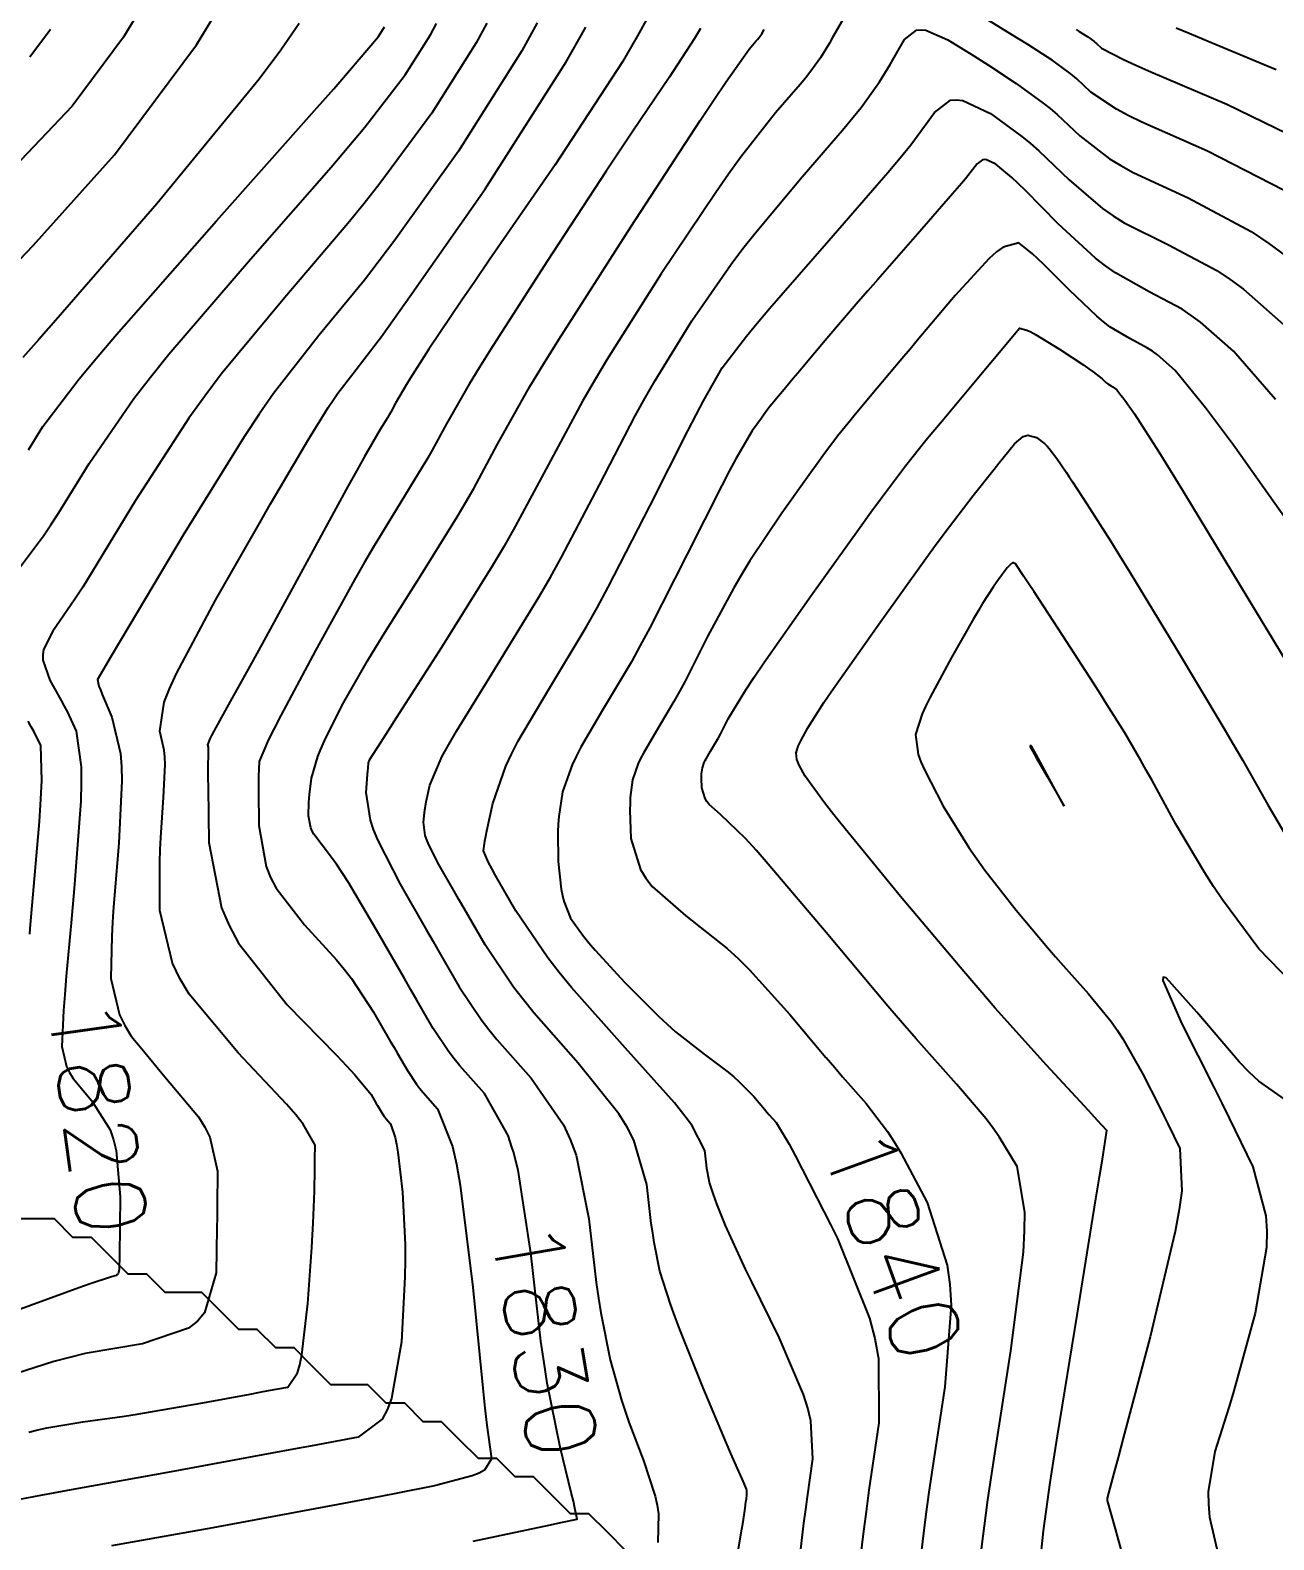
# Model space of a CAD drawing. Header units: metres. Extents: x 837117 to 838477, y 1189012 to 1191015.
# Drawn here: x 838181.6 to 838249, y 1189837.8 to 1189919.7 of the extents above; entities that cross this region are included whole.
import ezdxf

# ---------------------------------------------------------------- set-up
doc = ezdxf.new("R2010")
doc.units = ezdxf.units.M
doc.header["$LTSCALE"] = 0.3
doc.layers.add('COTAS 10', color=1, linetype='Continuous')
doc.layers.add('COTAS INT', color=252, linetype='Continuous')
doc.layers.add('DRENAJE', color=5, linetype='Continuous', lineweight=25)
doc.styles.get("Standard").update_dxf_attribs({"font": 'simplex.shx'})

msp = doc.modelspace()

# ---------------------------------------------------------------- linework, layer by layer
at = {"layer": 'COTAS 10'}
for points, elevation in [([(838206.336, 1189920.06), (838205.749, 1189918.993), (838203.348, 1189915.187), (838200.529, 1189911.36), (838199.68, 1189910.28), (838198.8, 1189909.191), (838195.37, 1189905.187), (838191.922, 1189901.025), (838191.03, 1189899.837), (838190.165, 1189898.634), (838187.269, 1189894.163), (838184.927, 1189890.297), (838184.412, 1189889.476), (838183.955, 1189888.764), (838182.787, 1189887.091), (838182.281, 1189886.095), (838182.241, 1189885.808), (838182.246, 1189885.517), (838182.625, 1189884.426), (838183.25, 1189883.321), (838183.409, 1189883.02), (838183.562, 1189882.722), (838184.063, 1189881.664), (838184.328, 1189879.719), (838184.331, 1189878.861), (838184.305, 1189877.866), (838183.957, 1189873.118), (838183.788, 1189871.271), (838183.522, 1189868.368), (838183.44, 1189867.371), (838183.376, 1189866.511), (838183.283, 1189864.557), (838183.541, 1189863.462), (838183.698, 1189863.145), (838183.892, 1189862.822), (838184.902, 1189861.605), (838185.901, 1189860.041), (838186.088, 1189859.5), (838186.236, 1189858.912), (838186.45, 1189856.397), (838186.406, 1189853.219), (838186.395, 1189852.451), (838186.33, 1189852.226), (838186.29, 1189852.179), (838186.24, 1189852.14), (838185.982, 1189852.054), (838184.822, 1189851.686), (838184.204, 1189851.469), (838183.457, 1189851.202), (838179.688, 1189849.82)], 1820), ([(838187.314, 1189920.436), (838186.627, 1189919.305), (838183.846, 1189915.563), (838180.373, 1189911.915)], 1810), ([(838205.59, 1189837.719), (838209.796, 1189838.612), (838210.342, 1189838.728), (838211.232, 1189838.917), (838211.116, 1189839.52), (838211.029, 1189839.898), (838210.918, 1189840.367), (838210.319, 1189842.822), (838209.615, 1189846.293), (838209.438, 1189847.404), (838209.269, 1189848.578), (838208.723, 1189853.359), (838208.035, 1189857.849), (838207.776, 1189858.841), (838207.695, 1189859.091), (838207.488, 1189859.724), (838206.202, 1189862.005), (838204.878, 1189863.5), (838204.566, 1189863.888), (838204.278, 1189864.263), (838203.433, 1189865.524), (838202.537, 1189867.07), (838202.216, 1189867.625), (838201.864, 1189868.236), (838200.331, 1189870.901), (838198.824, 1189873.444), (838198.488, 1189873.978), (838198.187, 1189874.438), (838197.396, 1189875.483), (838196.943, 1189876.067), (838196.855, 1189876.237), (838196.785, 1189876.409), (838196.666, 1189877.061), (838196.684, 1189877.784), (838196.698, 1189878.002), (838196.717, 1189878.227), (838196.822, 1189879.105), (838197.159, 1189880.277), (838197.325, 1189880.687), (838197.522, 1189881.135), (838198.496, 1189883.063), (838199.868, 1189885.47), (838200.317, 1189886.22), (838200.795, 1189887.006), (838202.772, 1189890.146), (838204.727, 1189893.286), (838205.192, 1189894.072), (838205.624, 1189894.822), (838206.911, 1189897.228), (838208.671, 1189900.355), (838209.402, 1189901.559), (838210.238, 1189902.909), (838214.139, 1189909.008), (838217.917, 1189914.778), (838218.675, 1189915.922), (838219.309, 1189916.869), (838220.562, 1189918.65), (838220.935, 1189919.082), (838221.014, 1189919.178), (838221.083, 1189919.264), (838221.247, 1189919.49), (838221.379, 1189919.714)], 1830), ([(838238.3, 1189919.722), (838238.477, 1189919.612), (838238.942, 1189919.313), (838239.255, 1189919.086), (838239.336, 1189919.02), (838239.415, 1189918.953), (838239.681, 1189918.703), (838240.875, 1189918.081), (838241.54, 1189917.779), (838242.349, 1189917.422), (838246.477, 1189915.665), (838251.097, 1189913.423)], 1830), ([(838250.621, 1189891.831), (838246.832, 1189897.163), (838246.026, 1189898.263), (838245.325, 1189899.199), (838243.672, 1189901.22), (838242.709, 1189902.066), (838242.443, 1189902.262), (838242.177, 1189902.441), (838241.22, 1189902.95), (838240.135, 1189903.597), (838239.789, 1189903.864), (838239.423, 1189904.169), (838237.935, 1189905.587), (838236.531, 1189906.994), (838236.217, 1189907.292), (838235.936, 1189907.55), (838235.193, 1189908.15), (838234.341, 1189907.919), (838233.991, 1189907.653), (838233.592, 1189907.299), (838231.74, 1189905.29), (838229.769, 1189902.95), (838229.295, 1189902.387), (838228.853, 1189901.861), (838227.515, 1189900.269), (838226.494, 1189899.045), (838226.252, 1189898.751), (838226.028, 1189898.477), (838225.364, 1189897.651), (838224.565, 1189896.587), (838224.256, 1189896.163), (838223.908, 1189895.683), (838222.332, 1189893.481), (838220.605, 1189890.892), (838220.162, 1189890.167), (838219.734, 1189889.44), (838218.315, 1189886.786), (838217.087, 1189884.376), (838216.78, 1189883.803), (838216.487, 1189883.27), (838215.546, 1189881.685), (838214.829, 1189880.473), (838214.678, 1189880.176), (838214.546, 1189879.896), (838214.239, 1189879.02), (838214.118, 1189878.065), (838214.103, 1189877.735), (838214.097, 1189877.376), (838214.144, 1189875.84), (838214.664, 1189874.149), (838214.956, 1189873.691), (838215.313, 1189873.238), (838217.136, 1189871.642), (838219.366, 1189869.869), (838219.979, 1189869.304), (838220.59, 1189868.708), (838222.78, 1189866.291), (838224.734, 1189863.961), (838224.739, 1189863.955), (838225.205, 1189863.41), (838225.636, 1189862.91), (838226.918, 1189861.47), (838228.072, 1189859.945), (838228.424, 1189859.39), (838228.79, 1189858.779), (838230.229, 1189856.092), (838231.307, 1189852.696), (838231.446, 1189851.637), (838231.516, 1189850.528), (838231.189, 1189846.092), (838230.475, 1189841.472), (838230.3, 1189840.246), (838230.134, 1189839.043), (838229.617, 1189834.891)], 1840)]:
    msp.add_lwpolyline(points, dxfattribs=dict(at, elevation=elevation))
at = {"layer": 'COTAS INT'}
for points, elevation in [([(838215.261, 1189920.739), (838214.514, 1189919.382), (838213.688, 1189917.966), (838210.046, 1189912.37), (838206.467, 1189907.201), (838205.681, 1189906.055), (838204.982, 1189905.032), (838203.197, 1189902.37), (838202.184, 1189900.792), (838201.973, 1189900.454), (838201.791, 1189900.158), (838201.382, 1189899.446), (838201.125, 1189898.964), (838201.038, 1189898.814), (838200.945, 1189898.657), (838200.554, 1189898.029), (838199.68, 1189896.518), (838199.282, 1189895.803), (838198.816, 1189894.961), (838196.573, 1189890.85), (838194.26, 1189886.602), (838193.751, 1189885.673), (838193.3, 1189884.851), (838192.143, 1189882.776), (838191.519, 1189881.653), (838191.403, 1189881.431), (838191.312, 1189881.249), (838191.188, 1189880.91), (838191.215, 1189880.799), (838191.218, 1189880.759), (838191.219, 1189880.715), (838191.21, 1189880.524), (838191.204, 1189879.64), (838191.208, 1189879.16), (838191.214, 1189878.578), (838191.256, 1189875.625), (838191.941, 1189872.074), (838192.353, 1189871.114), (838192.861, 1189870.164), (838195.496, 1189866.821), (838198.181, 1189864.08), (838198.72, 1189863.511), (838199.171, 1189863.023), (838200.059, 1189861.947), (838200.333, 1189861.471), (838200.396, 1189861.362), (838200.453, 1189861.263), (838200.613, 1189860.987), (838200.764, 1189860.762), (838200.816, 1189860.695), (838200.871, 1189860.625), (838201.108, 1189860.358), (838201.369, 1189859.62), (838201.44, 1189859.254), (838201.511, 1189858.818), (838201.764, 1189856.659), (838201.907, 1189853.822), (838201.909, 1189852.958), (838201.895, 1189852.059), (838201.709, 1189848.533), (838201.171, 1189845.46), (838200.936, 1189844.848), (838200.663, 1189844.34), (838199.364, 1189843.367), (838196.867, 1189842.898), (838195.84, 1189842.708), (838194.666, 1189842.492), (838189.212, 1189841.493), (838183.994, 1189840.54), (838182.126, 1189840.199), (838180.598, 1189839.919)], 1826), ([(838226.156, 1189921.126), (838225.288, 1189919.62), (838225.092, 1189919.284), (838224.916, 1189918.982), (838224.444, 1189918.183), (838223.861, 1189917.376), (838223.614, 1189917.07), (838223.331, 1189916.727), (838222.003, 1189915.19), (838220.096, 1189912.773), (838219.449, 1189911.876), (838218.75, 1189910.881), (838215.795, 1189906.463), (838212.853, 1189901.798), (838212.162, 1189900.646), (838211.526, 1189899.555), (838209.675, 1189896.12), (838207.874, 1189892.751), (838207.269, 1189891.701), (838206.618, 1189890.601), (838203.88, 1189886.205), (838201.43, 1189882.392), (838200.959, 1189881.658), (838200.579, 1189881.065), (838199.956, 1189880.089), (838199.927, 1189880.028), (838199.921, 1189880.011), (838199.915, 1189879.995), (838199.902, 1189879.938), (838199.878, 1189879.658), (838199.865, 1189879.501), (838199.85, 1189879.309), (838199.773, 1189878.331), (838200, 1189876.836), (838200.176, 1189876.32), (838200.402, 1189875.759), (838201.625, 1189873.361), (838203.058, 1189870.871), (838203.416, 1189870.252), (838203.756, 1189869.664), (838204.842, 1189867.793), (838206.034, 1189866.014), (838206.441, 1189865.484), (838206.882, 1189864.938), (838208.749, 1189862.829), (838210.496, 1189860.313), (838210.86, 1189859.51), (838211.173, 1189858.661), (838211.868, 1189855.211), (838212.264, 1189851.757), (838212.387, 1189850.906), (838212.516, 1189850.1), (838213.031, 1189847.568), (838213.644, 1189845.369), (838213.834, 1189844.773), (838214.035, 1189844.183), (838214.834, 1189842.096), (838215.475, 1189840.168), (838215.575, 1189839.677), (838215.642, 1189839.205), (838215.604, 1189837.656)], 1832), ([(838249.545, 1189910.998), (838245.426, 1189913.122), (838241.87, 1189914.694), (838241.13, 1189915.057), (838240.497, 1189915.389), (838239.095, 1189916.324), (838238.343, 1189917.033), (838238.119, 1189917.222), (838237.888, 1189917.408), (838237, 1189918.052), (838235.682, 1189918.899), (838235.18, 1189919.213), (838234.62, 1189919.561), (838232.102, 1189921.103)], 1832), ([(838209.066, 1189920.086), (838208.227, 1189918.559), (838204.791, 1189913.112), (838201.348, 1189908.297), (838200.503, 1189907.168), (838199.706, 1189906.128), (838197.222, 1189903.112), (838194.77, 1189899.97), (838193.993, 1189898.851), (838193.173, 1189897.624), (838189.86, 1189892.293), (838186.963, 1189887.42), (838186.405, 1189886.482), (838185.954, 1189885.723), (838185.208, 1189884.466), (838185.296, 1189884.095), (838185.37, 1189883.894), (838185.466, 1189883.651), (838185.994, 1189882.417), (838186.459, 1189880.451), (838186.516, 1189879.745), (838186.541, 1189878.97), (838186.375, 1189875.587), (838186.083, 1189872.125), (838186.049, 1189871.584), (838186.03, 1189871.301), (838185.989, 1189870.534), (838185.94, 1189868.246), (838186.408, 1189866.265), (838186.692, 1189865.691), (838187.044, 1189865.107), (838187.614, 1189864.421), (838188.871, 1189862.904), (838190.688, 1189860.738), (838191.032, 1189860.176), (838191.308, 1189859.631), (838191.733, 1189857.801), (838191.707, 1189855.906), (838191.699, 1189855.32), (838191.691, 1189854.708), (838191.66, 1189852.275), (838191.025, 1189850.1), (838190.636, 1189849.651), (838190.155, 1189849.268), (838187.649, 1189848.436), (838184.554, 1189847.894), (838183.701, 1189847.694), (838182.85, 1189847.471), (838179.794, 1189846.485)], 1822), ([(838180.638, 1189906.871), (838181.723, 1189908.004), (838186.142, 1189912.914), (838190.583, 1189918.89), (838191.681, 1189920.696)], 1812), ([(838180.984, 1189890.514), (838182.28, 1189892.258), (838182.68, 1189892.848), (838183.099, 1189893.485), (838184.762, 1189896.176), (838187.189, 1189899.698), (838188.089, 1189900.859), (838189.088, 1189902.102), (838193.519, 1189907.261), (838197.893, 1189912.255), (838198.856, 1189913.392), (838199.711, 1189914.423), (838201.905, 1189917.261), (838203.271, 1189919.427), (838203.605, 1189920.034)], 1818), ([(838196.161, 1189920.038), (838195.158, 1189918.6), (838193.993, 1189917.03), (838188.439, 1189910.265), (838183.074, 1189904.093), (838182.028, 1189902.897), (838181.173, 1189901.924)], 1814), ([(838181.468, 1189896.914), (838182.256, 1189898.188), (838184.212, 1189900.761), (838185.147, 1189901.881), (838186.253, 1189903.178), (838191.667, 1189909.336), (838196.986, 1189915.318), (838198.032, 1189916.504), (838198.893, 1189917.486), (838200.462, 1189919.336), (838200.793, 1189919.861)], 1816), ([(838181.494, 1189843.644), (838181.976, 1189843.761), (838182.475, 1189843.869), (838184.426, 1189844.19), (838186.681, 1189844.512), (838187.373, 1189844.621), (838188.093, 1189844.739), (838190.936, 1189845.236), (838193.488, 1189845.703), (838194.025, 1189845.802), (838194.488, 1189845.887), (838195.546, 1189846.085), (838196.063, 1189846.849), (838196.184, 1189847.291), (838196.296, 1189847.832), (838196.622, 1189850.621), (838196.839, 1189853.649), (838196.882, 1189854.341), (838196.917, 1189854.97), (838196.983, 1189856.713), (838196.998, 1189857.905), (838197.002, 1189858.186), (838197.005, 1189858.446), (838197.015, 1189859.206), (838196.38, 1189860.351), (838195.977, 1189860.852), (838195.475, 1189861.434), (838192.84, 1189864.203), (838190.195, 1189867.391), (838189.687, 1189868.238), (838189.275, 1189869.068), (838188.598, 1189871.936), (838188.601, 1189874.556), (838188.619, 1189875.231), (838188.644, 1189875.883), (838188.792, 1189878.055), (838188.88, 1189879.842), (838188.867, 1189880.252), (838188.837, 1189880.625), (838188.591, 1189881.664), (838188.84, 1189883.24), (838189.122, 1189883.951), (838189.496, 1189884.781), (838191.616, 1189888.773), (838194.04, 1189893.002), (838194.605, 1189893.982), (838195.125, 1189894.879), (838196.62, 1189897.431), (838197.724, 1189899.208), (838197.998, 1189899.617), (838198.257, 1189899.99), (838199.074, 1189901.037), (838200.613, 1189903.065), (838201.327, 1189904.056), (838202.166, 1189905.233), (838206.234, 1189911.037), (838210.644, 1189917.964), (838211.698, 1189919.849)], 1824), ([(838182.67, 1189919.72), (838181.55, 1189918.212)], 1808), ([(838217.921, 1189919.766), (838217.608, 1189919.229), (838216.229, 1189917.109), (838214.253, 1189914.198), (838213.564, 1189913.164), (838212.814, 1189912.03), (838209.592, 1189907.109), (838206.553, 1189902.377), (838205.918, 1189901.362), (838205.372, 1189900.474), (838204.146, 1189898.337), (838203.375, 1189896.893), (838203.115, 1189896.443), (838202.836, 1189895.972), (838201.663, 1189894.088), (838200.161, 1189891.621), (838199.675, 1189890.782), (838199.157, 1189889.875), (838197.035, 1189886.037), (838195.156, 1189882.51), (838194.792, 1189881.8), (838194.496, 1189881.205), (838193.991, 1189880.017), (838193.948, 1189879.219), (838193.943, 1189878.869), (838193.941, 1189878.463), (838193.958, 1189876.533), (838194.362, 1189874.312), (838194.603, 1189873.723), (838194.901, 1189873.145), (838196.446, 1189871.152), (838198.184, 1189869.259), (838198.604, 1189868.744), (838198.997, 1189868.234), (838200.195, 1189866.424), (838201.099, 1189864.853), (838201.306, 1189864.494), (838201.495, 1189864.166), (838202.023, 1189863.255), (838202.521, 1189862.512), (838202.691, 1189862.291), (838202.875, 1189862.063), (838203.655, 1189861.182), (838204.48, 1189859.135), (838204.692, 1189858.172), (838204.897, 1189857.037), (838205.577, 1189851.506), (838206.118, 1189846.031), (838206.235, 1189844.931), (838206.337, 1189844.012), (838206.589, 1189842.196), (838206.211, 1189841.582), (838205.917, 1189841.421), (838205.54, 1189841.263), (838203.497, 1189840.727), (838201.405, 1189840.312), (838200.666, 1189840.166), (838200.089, 1189840.052), (838200.004, 1189840.035), (838199.962, 1189840.027), (838199.893, 1189840.015), (838198.562, 1189839.767), (838191.463, 1189838.443), (838185.966, 1189837.464)], 1828), ([(838219.95, 1189837.099), (838220.177, 1189838.38), (838220.224, 1189838.658), (838220.264, 1189838.902), (838220.352, 1189839.506), (838220.393, 1189839.855), (838220.404, 1189839.938), (838220.414, 1189840.015), (838220.448, 1189840.244), (838220.435, 1189840.472), (838220.416, 1189840.548), (838220.391, 1189840.63), (838220.244, 1189840.975), (838219.796, 1189841.984), (838219.581, 1189842.486), (838219.327, 1189843.084), (838218.08, 1189846.045), (838216.804, 1189849.199), (838216.531, 1189849.919), (838216.294, 1189850.573), (838215.727, 1189852.377), (838215.411, 1189853.93), (838215.332, 1189854.424), (838215.257, 1189854.946), (838215.014, 1189857.064), (838214.311, 1189859.473), (838213.945, 1189860.179), (838213.505, 1189860.902), (838211.296, 1189863.652), (838208.885, 1189866.375), (838208.316, 1189867.081), (838207.791, 1189867.765), (838206.252, 1189870.061), (838205.101, 1189872.038), (838204.821, 1189872.522), (838204.557, 1189872.977), (838203.742, 1189874.39), (838203.182, 1189875.496), (838203.079, 1189875.757), (838202.999, 1189876), (838202.897, 1189876.715), (838202.978, 1189877.383), (838203.013, 1189877.595), (838203.053, 1189877.82), (838203.245, 1189878.733), (838203.921, 1189880.299), (838204.267, 1189880.936), (838204.682, 1189881.661), (838206.756, 1189885.011), (838209.163, 1189888.932), (838209.788, 1189890.017), (838210.395, 1189891.101), (838212.439, 1189895.011), (838214.38, 1189898.754), (838214.923, 1189899.732), (838215.467, 1189900.686), (838217.45, 1189903.919), (838219.584, 1189906.983), (838220.223, 1189907.83), (838220.884, 1189908.677), (838223.443, 1189911.729), (838225.728, 1189914.373), (838226.215, 1189914.962), (838226.638, 1189915.489), (838227.642, 1189916.876), (838228.21, 1189917.827), (838228.359, 1189918.079), (838228.505, 1189918.326), (838229, 1189919.179), (838229.648, 1189919.676), (838229.889, 1189919.7), (838230.157, 1189919.673), (838231.35, 1189919.165), (838232.751, 1189918.295), (838233.151, 1189918.041), (838233.555, 1189917.78), (838235.058, 1189916.791), (838236.521, 1189915.73), (838236.901, 1189915.424), (838237.27, 1189915.113), (838238.509, 1189913.944), (838240.119, 1189912.697), (838240.721, 1189912.335), (838241.391, 1189911.967), (838244.374, 1189910.579), (838247.807, 1189908.755), (838248.76, 1189908.113), (838249.714, 1189907.41)], 1834), ([(838249.151, 1189917.529), (838245.254, 1189919.157), (838244.433, 1189919.5), (838243.723, 1189919.795)], 1828), ([(838223.168, 1189835.558), (838223.539, 1189838.692), (838223.634, 1189839.438), (838223.726, 1189840.131), (838224.028, 1189842.193), (838223.917, 1189844.247), (838223.748, 1189844.934), (838223.519, 1189845.673), (838222.193, 1189848.772), (838220.703, 1189851.794), (838220.371, 1189852.484), (838220.074, 1189853.112), (838219.291, 1189854.849), (838218.82, 1189856.014), (838218.72, 1189856.279), (838218.632, 1189856.521), (838218.423, 1189857.187), (838218.306, 1189857.76), (838218.277, 1189857.942), (838218.249, 1189858.135), (838218.16, 1189858.916), (838217.449, 1189860.285), (838217.029, 1189860.848), (838216.513, 1189861.491), (838213.844, 1189864.476), (838210.925, 1189867.749), (838210.252, 1189868.574), (838209.637, 1189869.363), (838207.902, 1189871.917), (838206.811, 1189873.828), (838206.602, 1189874.213), (838206.433, 1189874.534), (838206.157, 1189875.171), (838206.226, 1189875.701), (838206.274, 1189875.955), (838206.335, 1189876.256), (838206.658, 1189877.73), (838207.37, 1189879.758), (838207.674, 1189880.408), (838208.026, 1189881.097), (838209.686, 1189883.902), (838211.728, 1189887.295), (838212.32, 1189888.354), (838212.924, 1189889.464), (838215.204, 1189893.902), (838217.235, 1189897.954), (838217.683, 1189898.819), (838218.082, 1189899.574), (838219.106, 1189901.374), (838220.418, 1189903.086), (838220.997, 1189903.785), (838221.671, 1189904.581), (838224.884, 1189908.268), (838228.091, 1189911.963), (838228.761, 1189912.763), (838229.335, 1189913.467), (838230.622, 1189915.208), (838231.496, 1189915.878), (838231.81, 1189915.907), (838232.155, 1189915.869), (838233.662, 1189915.166), (838235.357, 1189913.917), (838235.82, 1189913.535), (838236.281, 1189913.136), (838237.924, 1189911.565), (838239.741, 1189910.005), (838240.312, 1189909.613), (838240.912, 1189909.239), (838243.323, 1189908.036), (838245.93, 1189906.651), (838246.654, 1189906.162), (838247.379, 1189905.629), (838250.004, 1189903.323)], 1836), ([(838249.117, 1189899.65), (838246.838, 1189902.271), (838245.044, 1189903.847), (838244.549, 1189904.212), (838244.054, 1189904.546), (838242.271, 1189905.493), (838240.433, 1189906.512), (838239.902, 1189906.891), (838239.363, 1189907.312), (838237.338, 1189909.185), (838235.55, 1189910.987), (838235.159, 1189911.364), (838234.814, 1189911.688), (838233.947, 1189912.415), (838233.445, 1189912.65), (838233.33, 1189912.662), (838233.225, 1189912.653), (838232.934, 1189912.429), (838232.303, 1189911.62), (838231.983, 1189911.241), (838231.601, 1189910.795), (838229.7, 1189908.623), (838227.542, 1189906.166), (838226.998, 1189905.541), (838226.477, 1189904.938), (838224.788, 1189902.959), (838223.481, 1189901.408), (838223.201, 1189901.075), (838222.956, 1189900.785), (838222.368, 1189900.085), (838222.046, 1189899.699), (838221.97, 1189899.606), (838221.899, 1189899.52), (838221.69, 1189899.26), (838221.438, 1189898.925), (838221.341, 1189898.791), (838221.231, 1189898.64), (838220.735, 1189897.946), (838219.844, 1189896.427), (838219.485, 1189895.755), (838219.078, 1189894.975), (838217.206, 1189891.25), (838215.171, 1189887.255), (838214.662, 1189886.305), (838214.176, 1189885.422), (838212.616, 1189882.794), (838211.428, 1189880.785), (838211.176, 1189880.292), (838210.958, 1189879.827), (838210.449, 1189878.375), (838210.234, 1189877.021), (838210.202, 1189876.617), (838210.181, 1189876.201), (838210.204, 1189874.594), (838210.365, 1189873.096), (838210.432, 1189872.748), (838210.509, 1189872.429), (838210.866, 1189871.519), (838211.576, 1189870.544), (838211.875, 1189870.184), (838212.219, 1189869.785), (838213.83, 1189868.02), (838215.646, 1189866.195), (838216.119, 1189865.759), (838216.578, 1189865.352), (838218.129, 1189864.134), (838219.432, 1189863.161), (838219.736, 1189862.909), (838220.015, 1189862.664), (838220.815, 1189861.845), (838221.39, 1189861.16), (838221.526, 1189861), (838221.653, 1189860.853), (838222.029, 1189860.431), (838222.729, 1189859.261), (838223.06, 1189858.643), (838223.45, 1189857.898), (838224.992, 1189854.861), (838225.356, 1189854.142), (838227.097, 1189849.818), (838227.383, 1189848.713), (838227.573, 1189847.716), (838227.585, 1189847.649), (838227.609, 1189844.142), (838227.065, 1189840.489), (838226.909, 1189839.333), (838226.751, 1189838.115), (838226.162, 1189833.191)], 1838), ([(838233.072, 1189836.591), (838233.517, 1189839.971), (838233.69, 1189841.158), (838233.885, 1189842.454), (838234.77, 1189848.041), (838235.446, 1189853.406), (838235.509, 1189854.561), (838235.518, 1189855.574), (838235.102, 1189858.041), (838234.13, 1189859.66), (838233.789, 1189860.137), (838233.416, 1189860.628), (838231.806, 1189862.509), (838229.62, 1189864.966), (838228.883, 1189865.821), (838228.089, 1189866.75), (838224.745, 1189870.737), (838221.606, 1189874.444), (838220.941, 1189875.198), (838220.365, 1189875.833), (838219.02, 1189877.141), (838218.396, 1189877.687), (838218.275, 1189877.842), (838218.175, 1189877.998), (838217.997, 1189878.577), (838217.981, 1189879.102), (838217.983, 1189879.225), (838217.988, 1189879.338), (838218.029, 1189879.665), (838218.134, 1189879.964), (838218.179, 1189880.06), (838218.231, 1189880.162), (838218.476, 1189880.576), (838218.798, 1189881.119), (838218.898, 1189881.301), (838219.004, 1189881.497), (838219.424, 1189882.321), (838220.389, 1189883.905), (838220.838, 1189884.579), (838221.366, 1189885.356), (838223.929, 1189889.016), (838226.584, 1189892.726), (838227.17, 1189893.535), (838227.692, 1189894.25), (838229.039, 1189896.042), (838230.157, 1189897.434), (838230.535, 1189897.895), (838230.943, 1189898.39), (838232.662, 1189900.452), (838234.778, 1189902.974), (838235.235, 1189903.519), (838235.63, 1189903.417), (838235.842, 1189903.31), (838236.099, 1189903.168), (838237.399, 1189902.37), (838238.722, 1189901.502), (838238.994, 1189901.317), (838239.224, 1189901.156), (838239.715, 1189900.771), (838239.92, 1189900.575), (838239.971, 1189900.533), (838240.019, 1189900.496), (838240.168, 1189900.407), (838240.3, 1189900.337), (838240.337, 1189900.312), (838240.374, 1189900.285), (838240.507, 1189900.168), (838240.734, 1189899.89), (838240.831, 1189899.76), (838240.942, 1189899.609), (838241.465, 1189898.873), (838242.786, 1189896.803), (838243.4, 1189895.81), (838244.122, 1189894.635), (838247.627, 1189888.873), (838251.119, 1189883.084)], 1842), ([(838236.403, 1189837.063), (838236.528, 1189838.291), (838236.899, 1189840.899), (838237.08, 1189842.07), (838237.295, 1189843.436), (838238.351, 1189849.99), (838239.376, 1189856.284), (838239.572, 1189857.485), (838239.729, 1189858.452), (838239.976, 1189859.99), (838239.47, 1189860.54), (838239.153, 1189860.885), (838238.759, 1189861.312), (838236.695, 1189863.548), (838233.92, 1189866.64), (838233.078, 1189867.608), (838232.204, 1189868.623), (838228.778, 1189872.69), (838225.772, 1189876.357), (838225.162, 1189877.12), (838224.649, 1189877.773), (838223.598, 1189879.219), (838223.266, 1189879.857), (838223.206, 1189880.001), (838223.16, 1189880.13), (838223.108, 1189880.479), (838223.229, 1189880.843), (838223.291, 1189880.982), (838223.366, 1189881.137), (838223.742, 1189881.836), (838224.626, 1189883.209), (838225.022, 1189883.79), (838225.482, 1189884.458), (838227.689, 1189887.594), (838230.061, 1189890.896), (838230.626, 1189891.668), (838231.151, 1189892.379), (838232.713, 1189894.434), (838233.85, 1189895.871), (838234.107, 1189896.193), (838234.338, 1189896.481), (838234.965, 1189897.248), (838235.428, 1189897.635), (838235.556, 1189897.685), (838235.684, 1189897.709), (838236.149, 1189897.588), (838236.603, 1189897.241), (838236.725, 1189897.123), (838236.845, 1189896.996), (838237.264, 1189896.457), (838237.762, 1189895.712), (838237.932, 1189895.456), (838238.115, 1189895.178), (838238.893, 1189893.991), (838240.161, 1189891.979), (838240.654, 1189891.181), (838241.208, 1189890.278), (838243.722, 1189886.147), (838246.261, 1189881.916), (838246.831, 1189880.951), (838247.343, 1189880.075), (838248.712, 1189877.657), (838249.793, 1189875.822)], 1844), ([(838250.588, 1189867.414), (838248.21, 1189869.856), (838246.251, 1189872.507), (838245.754, 1189873.24), (838245.277, 1189873.973), (838243.717, 1189876.621), (838242.421, 1189878.988), (838242.11, 1189879.545), (838241.82, 1189880.059), (838240.944, 1189881.56), (838239.978, 1189883.112), (838239.63, 1189883.659), (838239.247, 1189884.257), (838237.574, 1189886.837), (838236.027, 1189889.208), (838235.723, 1189889.673), (838235.474, 1189890.055), (838235.022, 1189890.743), (838234.892, 1189890.797), (838234.845, 1189890.78), (838234.794, 1189890.748), (838234.57, 1189890.517), (838234.296, 1189890.159), (838234.213, 1189890.048), (838234.128, 1189889.932), (838233.794, 1189889.469), (838233.233, 1189888.583), (838233.004, 1189888.2), (838232.744, 1189887.757), (838231.539, 1189885.66), (838230.38, 1189883.506), (838230.148, 1189883.027), (838229.956, 1189882.599), (838229.584, 1189881.477), (838229.743, 1189880.401), (838229.886, 1189880.002), (838230.071, 1189879.558), (838231.094, 1189877.591), (838232.492, 1189875.353), (838232.914, 1189874.739), (838233.35, 1189874.128), (838235.052, 1189871.943), (838236.748, 1189869.928), (838237.182, 1189869.425), (838237.599, 1189868.946), (838238.977, 1189867.411), (838240.202, 1189865.908), (838240.524, 1189865.448), (838240.838, 1189864.97), (838241.91, 1189863.087), (838242.843, 1189861.243), (838243.069, 1189860.79), (838243.282, 1189860.361), (838243.936, 1189859.018), (838244.032, 1189856.732), (838243.894, 1189855.709), (838243.683, 1189854.517), (838242.328, 1189848.804), (838240.86, 1189843.314), (838240.58, 1189842.263), (838240.354, 1189841.416), (838239.992, 1189840.05), (838239.987, 1189840.017), (838239.985, 1189840.01), (838239.985, 1189840.005), (838239.983, 1189839.991), (838239.982, 1189839.985), (838239.982, 1189839.971), (838239.985, 1189839.962), (838239.986, 1189839.957), (838239.991, 1189839.936), (838240.416, 1189838.389), (838242.736, 1189829.951)], 1846), ([(838181.539, 1189870.649), (838181.567, 1189870.963), (838182.07, 1189876.757), (838182.15, 1189877.97), (838182.202, 1189878.975), (838182.147, 1189880.879), (838181.773, 1189881.621), (838181.624, 1189881.893), (838181.455, 1189882.195)], 1818), ([(838237.647, 1189877.597), (838236.242, 1189880.199), (838236.134, 1189880.397), (838236.045, 1189880.558), (838235.883, 1189880.842), (838235.851, 1189880.878), (838235.844, 1189880.883), (838235.838, 1189880.885), (838235.825, 1189880.876), (838235.818, 1189880.853), (838235.816, 1189880.846), (838235.811, 1189880.816), (838235.949, 1189880.553), (838236.037, 1189880.395), (838236.148, 1189880.201), (838236.726, 1189879.192), (838237.647, 1189877.597)], 1848), ([(838249.785, 1189861.563), (838248.214, 1189862.669), (838247.696, 1189863.156), (838247.143, 1189863.722), (838244.849, 1189866.42), (838243.187, 1189868.277), (838243.032, 1189868.312), (838243.01, 1189868.14), (838244.035, 1189865.788), (838245.776, 1189862.344), (838246.205, 1189861.483), (838246.612, 1189860.662), (838247.891, 1189858.03), (838248.599, 1189855.37), (838248.645, 1189854.532), (838248.627, 1189853.649), (838248.02, 1189850.09), (838247.058, 1189846.599), (838246.815, 1189845.758), (838246.583, 1189844.972), (838245.828, 1189842.588), (838245.463, 1189840.391), (838245.476, 1189839.722), (838245.538, 1189839.028), (838246.174, 1189836.301)], 1848)]:
    msp.add_lwpolyline(points, dxfattribs=dict(at, elevation=elevation))
at = {"layer": 'DRENAJE'}
msp.add_polyline3d([(838213.875, 1189837.207, 0), (838212.875, 1189838.207, 0), (838211.875, 1189839.207, 0), (838210.876, 1189839.207, 0), (838209.876, 1189840.206, 0), (838208.876, 1189841.206, 0), (838207.877, 1189841.206, 0), (838206.877, 1189842.206, 0), (838205.877, 1189842.206, 0), (838204.878, 1189843.205, 0), (838203.878, 1189844.205, 0), (838202.878, 1189844.205, 0), (838201.879, 1189845.205, 0), (838200.879, 1189845.205, 0), (838199.879, 1189846.204, 0), (838197.88, 1189846.204, 0), (838196.88, 1189847.204, 0), (838195.881, 1189848.204, 0), (838194.881, 1189848.204, 0), (838193.881, 1189849.203, 0), (838192.882, 1189849.203, 0), (838191.882, 1189850.203, 0), (838190.882, 1189851.203, 0), (838188.883, 1189851.203, 0), (838187.883, 1189852.202, 0), (838186.884, 1189852.202, 0), (838185.884, 1189853.202, 0), (838184.884, 1189854.202, 0), (838183.885, 1189854.202, 0), (838182.885, 1189855.201, 0), (838180.886, 1189855.201, 0)], dxfattribs=at)

# ---------------------------------------------------------------- texts
at = {"layer": 'COTAS 10', "char_height": 3.8, "attachment_point": 7}
for s, insert, rotation in [('1820', (838182.466, 1189866.963, 1820), 277.89297), ('1840', (838224.391, 1189859.319, 1840), 289.86874), ('1830', (838206.51, 1189854.773, 1830), 279.77783)]:
    msp.add_mtext(s, dxfattribs=dict(at, insert=insert, rotation=rotation))

doc.saveas('drawing.dxf')
